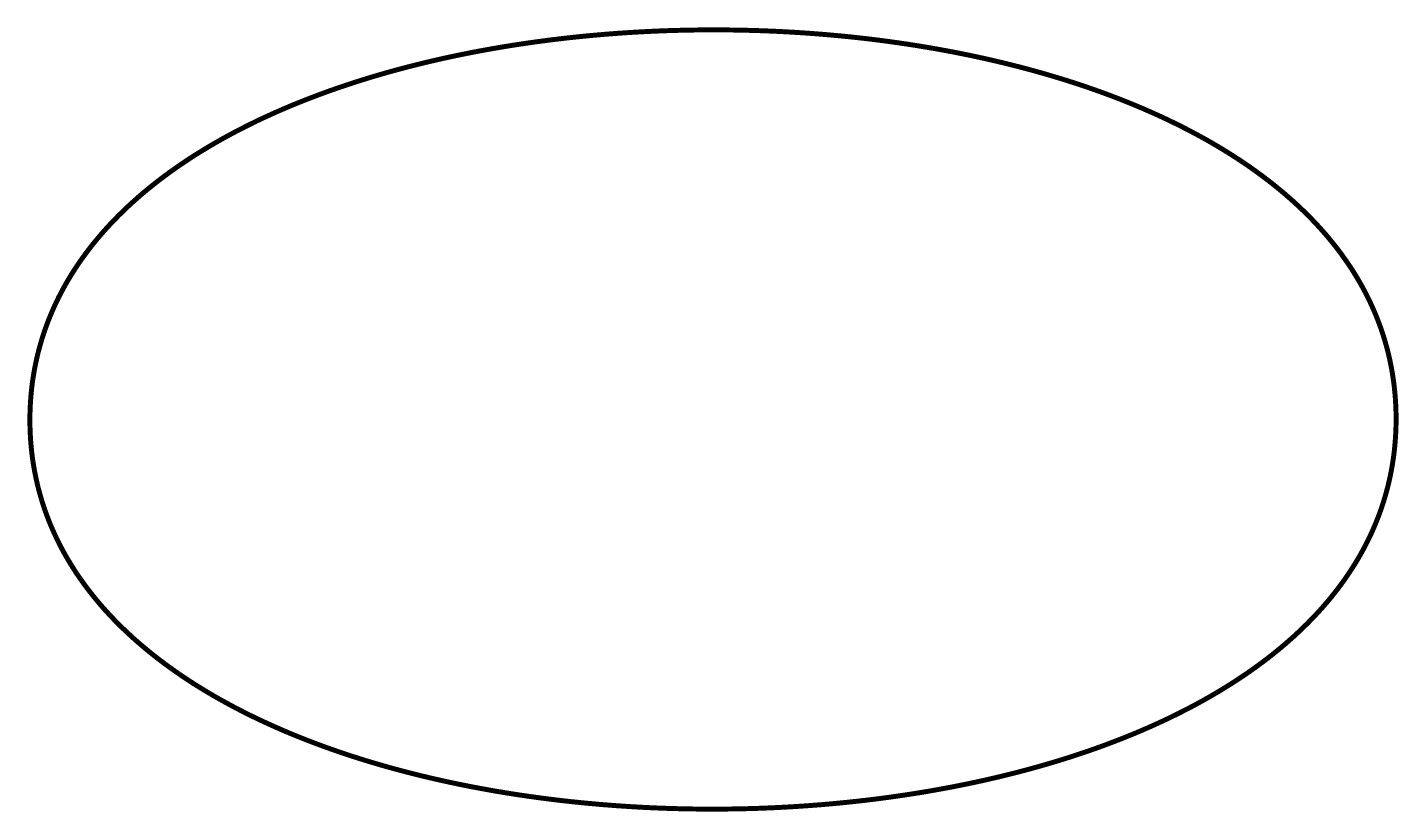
# Model space of a CAD drawing. Extents: x 0.05 to 2.81, y 0.05 to 1.63.
import ezdxf

# ---------------------------------------------------------------- set-up
doc = ezdxf.new("R2010")
doc.units = 0
doc.header["$LTSCALE"] = 0.166667
doc.layers.add('FOREGROUND', color=7, linetype='CONTINUOUS')

msp = doc.modelspace()

# ---------------------------------------------------------------- linework, layer by layer
at = {"layer": 'FOREGROUND', "linetype": 'CONTINUOUS', "const_width": 0.01}
msp.add_lwpolyline([(2.806666, 0.838333), (2.806573, 0.849109), (2.806287, 0.85981), (2.805808, 0.870437), (2.805138, 0.88099), (2.804278, 0.891468), (2.80323, 0.901873), (2.801995, 0.912202), (2.800574, 0.922458), (2.798969, 0.932639), (2.79718, 0.942746), (2.79521, 0.952778), (2.79306, 0.962737), (2.79073, 0.97262), (2.788223, 0.98243), (2.785539, 0.992165), (2.78268, 1.001826), (2.779648, 1.011413), (2.776443, 1.020925), (2.773067, 1.030363), (2.769522, 1.039727), (2.765808, 1.049017), (2.761927, 1.058232), (2.757881, 1.067373), (2.75367, 1.076439), (2.749296, 1.085431), (2.744761, 1.094349), (2.740065, 1.103193), (2.735211, 1.111962), (2.730198, 1.120657), (2.72503, 1.129278), (2.719706, 1.137824), (2.71423, 1.146296), (2.7086, 1.154694), (2.70282, 1.163017), (2.69689, 1.171266), (2.690812, 1.179441), (2.684588, 1.187541), (2.678217, 1.195568), (2.671703, 1.203519), (2.665045, 1.211397), (2.658246, 1.2192), (2.651307, 1.226929), (2.644229, 1.234584), (2.637013, 1.242164), (2.629662, 1.24967), (2.622175, 1.257102), (2.614555, 1.264459), (2.606803, 1.271742), (2.59892, 1.278951), (2.590907, 1.286085), (2.582767, 1.293145), (2.5745, 1.300131), (2.566107, 1.307043), (2.55759, 1.31388), (2.54895, 1.320643), (2.540189, 1.327331), (2.531308, 1.333945), (2.522308, 1.340485), (2.513191, 1.346951), (2.503957, 1.353342), (2.494609, 1.359659), (2.485147, 1.365902), (2.475574, 1.37207), (2.46589, 1.378164), (2.456096, 1.384184), (2.446194, 1.39013), (2.436186, 1.396001), (2.426072, 1.401798), (2.415855, 1.40752), (2.405534, 1.413168), (2.395112, 1.418742), (2.384591, 1.424242), (2.37397, 1.429667), (2.363253, 1.435018), (2.352439, 1.440295), (2.341531, 1.445497), (2.33053, 1.450625), (2.319436, 1.455679), (2.308252, 1.460658), (2.296979, 1.465563), (2.285618, 1.470394), (2.27417, 1.47515), (2.262637, 1.479832), (2.25102, 1.48444), (2.23932, 1.488974), (2.22754, 1.493433), (2.215679, 1.497818), (2.20374, 1.502128), (2.191723, 1.506365), (2.179631, 1.510527), (2.167464, 1.514614), (2.155225, 1.518628), (2.142913, 1.522567), (2.13053, 1.526431), (2.118079, 1.530222), (2.10556, 1.533938), (2.092974, 1.537579), (2.080323, 1.541147), (2.067609, 1.54464), (2.054831, 1.548059), (2.041993, 1.551403), (2.029095, 1.554674), (2.016139, 1.557869), (2.003125, 1.560991), (1.990056, 1.564038), (1.976932, 1.567011), (1.963755, 1.56991), (1.950527, 1.572734), (1.937248, 1.575484), (1.92392, 1.57816), (1.910544, 1.580761), (1.897122, 1.583288), (1.883655, 1.585741), (1.870144, 1.588119), (1.856591, 1.590423), (1.842996, 1.592653), (1.829363, 1.594809), (1.81569, 1.59689), (1.801981, 1.598897), (1.788236, 1.600829), (1.774457, 1.602688), (1.760645, 1.604471), (1.746801, 1.606181), (1.732927, 1.607816), (1.719024, 1.609377), (1.705093, 1.610864), (1.691136, 1.612276), (1.677154, 1.613614), (1.663149, 1.614878), (1.649121, 1.616068), (1.635072, 1.617183), (1.621004, 1.618223), (1.606918, 1.61919), (1.592814, 1.620082), (1.578695, 1.6209), (1.564562, 1.621643), (1.550416, 1.622313), (1.536259, 1.622907), (1.522091, 1.623428), (1.507914, 1.623874), (1.49373, 1.624246), (1.47954, 1.624544), (1.465345, 1.624767), (1.451146, 1.624916), (1.436946, 1.624991), (1.422744, 1.624991), (1.408543, 1.624917), (1.394344, 1.624769), (1.380148, 1.624547), (1.365956, 1.62425), (1.351771, 1.623878), (1.337592, 1.623433), (1.323423, 1.622913), (1.309263, 1.622319), (1.295114, 1.62165), (1.280978, 1.620908), (1.266856, 1.620091), (1.252749, 1.619199), (1.238659, 1.618233), (1.224587, 1.617193), (1.210534, 1.616079), (1.196502, 1.61489), (1.182491, 1.613627), (1.168504, 1.61229), (1.154542, 1.610879), (1.140606, 1.609393), (1.126697, 1.607832), (1.112816, 1.606198), (1.098966, 1.604489), (1.085147, 1.602706), (1.07136, 1.600848), (1.057608, 1.598916), (1.043891, 1.59691), (1.030211, 1.59483), (1.016569, 1.592675), (1.002966, 1.590446), (0.989404, 1.588143), (0.975884, 1.585765), (0.962407, 1.583313), (0.948976, 1.580787), (0.93559, 1.578186), (0.922252, 1.575511), (0.908962, 1.572762), (0.895723, 1.569938), (0.882535, 1.56704), (0.869399, 1.564068), (0.856318, 1.561021), (0.843293, 1.5579), (0.830324, 1.554705), (0.817414, 1.551436), (0.804562, 1.548092), (0.791772, 1.544674), (0.779044, 1.541181), (0.76638, 1.537615), (0.75378, 1.533973), (0.741246, 1.530258), (0.72878, 1.526468), (0.716383, 1.522604), (0.704056, 1.518666), (0.691801, 1.514653), (0.679619, 1.510566), (0.66751, 1.506405), (0.655478, 1.502169), (0.643522, 1.497859), (0.631644, 1.493475), (0.619847, 1.489017), (0.60813, 1.484484), (0.596495, 1.479876), (0.584944, 1.475195), (0.573478, 1.470439), (0.562098, 1.465609), (0.550806, 1.460704), (0.539603, 1.455726), (0.52849, 1.450673), (0.517469, 1.445545), (0.506541, 1.440343), (0.495707, 1.435067), (0.484969, 1.429717), (0.474327, 1.424292), (0.463785, 1.418793), (0.453341, 1.41322), (0.442999, 1.407572), (0.43276, 1.40185), (0.422624, 1.396054), (0.412593, 1.390183), (0.402668, 1.384239), (0.392852, 1.378219), (0.383144, 1.372126), (0.373547, 1.365958), (0.364061, 1.359716), (0.354689, 1.353399), (0.345431, 1.347008), (0.336288, 1.340543), (0.327263, 1.334004), (0.318357, 1.32739), (0.30957, 1.320702), (0.300904, 1.313939), (0.292361, 1.307103), (0.283942, 1.300192), (0.275648, 1.293206), (0.26748, 1.286147), (0.25944, 1.279013), (0.251529, 1.271804), (0.243749, 1.264522), (0.236101, 1.257165), (0.228586, 1.249733), (0.221205, 1.242228), (0.213961, 1.234648), (0.206853, 1.226994), (0.199884, 1.219265), (0.193055, 1.211462), (0.186367, 1.203585), (0.179822, 1.195634), (0.173421, 1.187608), (0.167165, 1.179508), (0.161056, 1.171333), (0.155094, 1.163084), (0.149282, 1.154761), (0.143621, 1.146364), (0.138111, 1.137892), (0.132755, 1.129346), (0.127553, 1.120726), (0.122508, 1.112031), (0.117619, 1.103262), (0.11289, 1.094419), (0.10832, 1.085501), (0.103912, 1.076509), (0.099666, 1.067443), (0.095585, 1.058302), (0.091668, 1.049087), (0.087919, 1.039798), (0.084338, 1.030435), (0.080926, 1.020997), (0.077684, 1.011484), (0.074615, 1.001898), (0.071719, 0.992237), (0.068998, 0.982502), (0.066453, 0.972692), (0.064085, 0.962809), (0.061896, 0.952851), (0.059888, 0.942818), (0.05806, 0.932711), (0.056416, 0.92253), (0.054956, 0.912275), (0.053681, 0.901945), (0.052593, 0.891541), (0.051693, 0.881063), (0.050982, 0.87051), (0.050463, 0.859883), (0.050135, 0.849182), (0.050001, 0.838406), (0.050001, 0.838406), (0.050092, 0.827631), (0.050377, 0.816929), (0.050854, 0.806302), (0.051522, 0.795749), (0.05238, 0.785271), (0.053426, 0.774867), (0.05466, 0.764537), (0.056079, 0.754281), (0.057683, 0.7441), (0.05947, 0.733993), (0.061438, 0.723961), (0.063587, 0.714002), (0.065915, 0.704118), (0.068421, 0.694308), (0.071103, 0.684573), (0.07396, 0.674912), (0.076991, 0.665325), (0.080194, 0.655813), (0.083568, 0.646374), (0.087112, 0.63701), (0.090825, 0.627721), (0.094704, 0.618505), (0.098749, 0.609364), (0.102958, 0.600298), (0.107331, 0.591305), (0.111864, 0.582387), (0.116559, 0.573543), (0.121412, 0.564774), (0.126423, 0.556078), (0.13159, 0.547458), (0.136912, 0.538911), (0.142387, 0.530439), (0.148015, 0.522041), (0.153794, 0.513717), (0.159722, 0.505468), (0.165799, 0.497292), (0.172023, 0.489192), (0.178392, 0.481165), (0.184905, 0.473213), (0.191561, 0.465335), (0.198359, 0.457531), (0.205297, 0.449802), (0.212374, 0.442147), (0.219588, 0.434567), (0.226938, 0.42706), (0.234424, 0.419628), (0.242043, 0.41227), (0.249794, 0.404987), (0.257675, 0.397778), (0.265687, 0.390643), (0.273826, 0.383582), (0.282092, 0.376596), (0.290484, 0.369684), (0.299, 0.362847), (0.307638, 0.356083), (0.316398, 0.349394), (0.325279, 0.342779), (0.334277, 0.336239), (0.343394, 0.329773), (0.352626, 0.323381), (0.361973, 0.317064), (0.371434, 0.31082), (0.381006, 0.304652), (0.39069, 0.298557), (0.400482, 0.292537), (0.410383, 0.286591), (0.42039, 0.280719), (0.430503, 0.274922), (0.44072, 0.269199), (0.451039, 0.26355), (0.46146, 0.257976), (0.471981, 0.252475), (0.4826, 0.24705), (0.493317, 0.241698), (0.50413, 0.236421), (0.515037, 0.231218), (0.526038, 0.226089), (0.53713, 0.221035), (0.548314, 0.216055), (0.559586, 0.211149), (0.570947, 0.206318), (0.582394, 0.201561), (0.593926, 0.196878), (0.605542, 0.19227), (0.617241, 0.187736), (0.629021, 0.183276), (0.640881, 0.17889), (0.652819, 0.174579), (0.664835, 0.170342), (0.676926, 0.16618), (0.689093, 0.162091), (0.701332, 0.158078), (0.713643, 0.154138), (0.726025, 0.150273), (0.738475, 0.146481), (0.750994, 0.142765), (0.763579, 0.139122), (0.776229, 0.135554), (0.788944, 0.13206), (0.80172, 0.128641), (0.814558, 0.125296), (0.827455, 0.122025), (0.840411, 0.118828), (0.853424, 0.115706), (0.866493, 0.112658), (0.879616, 0.109684), (0.892793, 0.106785), (0.906021, 0.10396), (0.919299, 0.101209), (0.932627, 0.098533), (0.946002, 0.095931), (0.959424, 0.093403), (0.972891, 0.09095), (0.986401, 0.088571), (0.999954, 0.086266), (1.013548, 0.084035), (1.027181, 0.081879), (1.040853, 0.079797), (1.054562, 0.07779), (1.068307, 0.075856), (1.082086, 0.073997), (1.095897, 0.072213), (1.109741, 0.070502), (1.123615, 0.068866), (1.137518, 0.067305), (1.151448, 0.065817), (1.165405, 0.064404), (1.179387, 0.063065), (1.193392, 0.061801), (1.207419, 0.060611), (1.221468, 0.059495), (1.235536, 0.058453), (1.249622, 0.057486), (1.263725, 0.056593), (1.277844, 0.055775), (1.291977, 0.05503), (1.306123, 0.05436), (1.320281, 0.053765), (1.334448, 0.053244), (1.348625, 0.052797), (1.362809, 0.052424), (1.376999, 0.052125), (1.391194, 0.051901), (1.405393, 0.051752), (1.419593, 0.051676), (1.433795, 0.051675), (1.447996, 0.051748), (1.462195, 0.051896), (1.476391, 0.052118), (1.490583, 0.052414), (1.504768, 0.052784), (1.518947, 0.053229), (1.533117, 0.053748), (1.547276, 0.054341), (1.561425, 0.055009), (1.575561, 0.055751), (1.589683, 0.056567), (1.60379, 0.057458), (1.617881, 0.058423), (1.631953, 0.059462), (1.646006, 0.060576), (1.660039, 0.061764), (1.674049, 0.063026), (1.688037, 0.064363), (1.701999, 0.065774), (1.715936, 0.067259), (1.729845, 0.068818), (1.743726, 0.070452), (1.757576, 0.07216), (1.771396, 0.073943), (1.785182, 0.075799), (1.798935, 0.077731), (1.812652, 0.079736), (1.826333, 0.081816), (1.839975, 0.08397), (1.853579, 0.086198), (1.867141, 0.088501), (1.880661, 0.090878), (1.894138, 0.093329), (1.907571, 0.095855), (1.920957, 0.098455), (1.934295, 0.101129), (1.947585, 0.103878), (1.960825, 0.1067), (1.974014, 0.109598), (1.987149, 0.112569), (2.000231, 0.115615), (2.013257, 0.118735), (2.026226, 0.12193), (2.039137, 0.125199), (2.051989, 0.128542), (2.06478, 0.131959), (2.077508, 0.135451), (2.090174, 0.139017), (2.102774, 0.142658), (2.115308, 0.146372), (2.127775, 0.150161), (2.140172, 0.154025), (2.1525, 0.157962), (2.164756, 0.161974), (2.176939, 0.166061), (2.189048, 0.170221), (2.201081, 0.174456), (2.213038, 0.178766), (2.224916, 0.183149), (2.236714, 0.187607), (2.248432, 0.19214), (2.260067, 0.196746), (2.271619, 0.201427), (2.283086, 0.206182), (2.294467, 0.211012), (2.30576, 0.215916), (2.316964, 0.220894), (2.328077, 0.225946), (2.339099, 0.231073), (2.350028, 0.236274), (2.360863, 0.24155), (2.371602, 0.2469), (2.382244, 0.252324), (2.392788, 0.257822), (2.403232, 0.263395), (2.413575, 0.269042), (2.423815, 0.274764), (2.433952, 0.280559), (2.443984, 0.286429), (2.45391, 0.292374), (2.463727, 0.298393), (2.473436, 0.304486), (2.483034, 0.310653), (2.492521, 0.316895), (2.501894, 0.323211), (2.511153, 0.329601), (2.520297, 0.336066), (2.529323, 0.342605), (2.53823, 0.349218), (2.547018, 0.355906), (2.555685, 0.362668), (2.564229, 0.369504), (2.57265, 0.376414), (2.580945, 0.383399), (2.589114, 0.390459), (2.597155, 0.397592), (2.605067, 0.4048), (2.612848, 0.412082), (2.620498, 0.419439), (2.628014, 0.42687), (2.635396, 0.434375), (2.642642, 0.441954), (2.64975, 0.449608), (2.656721, 0.457336), (2.663551, 0.465139), (2.67024, 0.473016), (2.676786, 0.480967), (2.683189, 0.488992), (2.689446, 0.497092), (2.695557, 0.505266), (2.70152, 0.513515), (2.707333, 0.521838), (2.712996, 0.530235), (2.718507, 0.538706), (2.723864, 0.547252), (2.729067, 0.555872), (2.734114, 0.564566), (2.739004, 0.573335), (2.743735, 0.582178), (2.748306, 0.591096), (2.752716, 0.600087), (2.756963, 0.609154), (2.761046, 0.618294), (2.764964, 0.627509), (2.768715, 0.636798), (2.772298, 0.646161), (2.775711, 0.655599), (2.778954, 0.665111), (2.782025, 0.674697), (2.784923, 0.684358), (2.787645, 0.694093), (2.790192, 0.703902), (2.792561, 0.713786), (2.794751, 0.723744), (2.796762, 0.733776), (2.798591, 0.743883), (2.800237, 0.754064), (2.801699, 0.764319), (2.802975, 0.774649), (2.804065, 0.785053), (2.804967, 0.795531), (2.805679, 0.806084), (2.8062, 0.816711), (2.80653, 0.827412), (2.806665, 0.838188)], close=True, dxfattribs=at)

doc.saveas('drawing.dxf')
